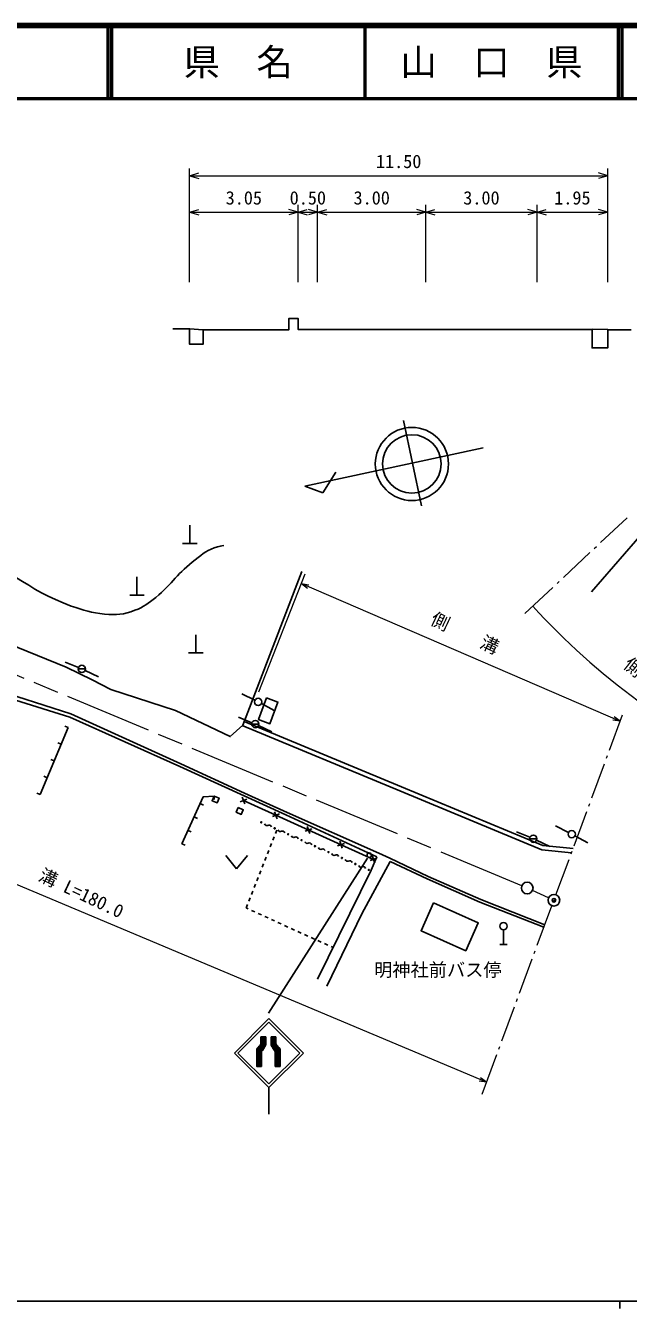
# Model space of a CAD drawing. Units: millimetres, scale not verified. Extents: x 40000 to 680000, y 20000 to 380000.
# Drawn here: x 286457 to 369165, y 204000 to 380000 of the extents above; entities that cross this region are included whole.
import ezdxf
from ezdxf.enums import TextEntityAlignment as Align

# ---------------------------------------------------------------- set-up
doc = ezdxf.new("R2010")
doc.units = ezdxf.units.MM
doc.header["$LTSCALE"] = 1000
doc.header["$PDMODE"] = 32
doc.header["$PDSIZE"] = 500
doc.linetypes.add('CHAIN', pattern=[18.5, 12, -1.5, 3.5, -1.5])
for name, color, linetype, lineweight in [('M-BGD', 7, 'Continuous', 25), ('M-BMK', 2, 'CHAIN', 13), ('M-BMK-HTXT', 7, 'Continuous', 13), ('M-BMK-SRVR', 3, 'Continuous', 25), ('M-STR-HTXT', 7, 'Continuous', 13), ('M-STR-STRC', 7, 'Continuous', 25), ('M-TTL', 2, 'Continuous', 140), ('M-TTL-BAND', 7, 'Continuous', 25), ('M-TTL-LINE', 7, 'Continuous', 50)]:
    doc.layers.add(name, color=color, linetype=linetype, lineweight=lineweight)
doc.layers.add('M-OTRS', color=6, linetype='Continuous')
doc.layers.add('M-TTL-TXT', color=7, linetype='Continuous')
doc.styles.add('ＭＳ ゴシック', font='')
doc.styles.get('ＭＳ ゴシック').set_extended_font_data('MS Gothic')

msp = doc.modelspace()

# ---------------------------------------------------------------- linework, layer by layer
at = {"layer": 'M-BGD'}
for p, q in [((308957, 338419), (310817, 338278)), ((364197, 338348), (366337, 338313)), ((340759, 314130), (338300, 325823)), ((349238, 322055), (324790, 316834)), ((327220, 315913), (329016, 318747)), ((324790, 316834), (327220, 315913)), ((364124, 302318), (374880, 314735)), ((309002, 311442), (309002, 308942)), ((308002, 308942), (310002, 308942)), ((301737, 304353), (301737, 301853)), ((300737, 301853), (302737, 301853)), ((309809, 296422), (309809, 293922)), ((308809, 293922), (310809, 293922)), ((293709, 291922), (291858, 292680)), ((293672, 291733), (294672, 291733)), ((294624, 291519), (296432, 290663)), ((317929, 287434), (316143, 288334)), ((318815, 286971), (320572, 286016)), ((292285, 283702), (288467, 274508)), ((292285, 283702), (291824, 283894)), ((317507, 284357), (315656, 285115)), ((317470, 284168), (318470, 284168)), ((318422, 283954), (320230, 283098)), ((291331, 281404), (290869, 281595)), ((290376, 279105), (289914, 279297)), ((289421, 276807), (288960, 276999)), ((288467, 274508), (288005, 274700)), ((288467, 274508), (288005, 274700)), ((310414, 273266), (310869, 273059)), ((312311, 274298), (312348, 273799)), ((315874, 273497), (316810, 273850)), ((316518, 273206), (316165, 274142)), ((334188, 265604), (316342, 273674)), ((309576, 271425), (310031, 271217)), ((320335, 271480), (321271, 271833)), ((320980, 271189), (320627, 272124)), ((308737, 269583), (309192, 269376)), ((320931, 269627), (320747, 269164)), ((324797, 269462), (325732, 269815)), ((325441, 269171), (325088, 270107)), ((355653, 268631), (353802, 269389)), ((360943, 269286), (359157, 270186)), ((307899, 267742), (308354, 267535)), ((320196, 267768), (320013, 267303)), ((320564, 268699), (320380, 268234)), ((329258, 267445), (330194, 267798)), ((329903, 267154), (329550, 268089)), ((355616, 268442), (356616, 268442)), ((356568, 268228), (358375, 267373)), ((361829, 268822), (363587, 267868)), ((313906, 266114), (315406, 264314)), ((315406, 264314), (316906, 266114)), ((319462, 265908), (319278, 265443)), ((319829, 266838), (319645, 266373)), ((333720, 265428), (334655, 265780)), ((334364, 265136), (334011, 266072)), ((334910, 266466), (336422, 265749)), ((318727, 264048), (318543, 263583)), ((319094, 264978), (318911, 264513)), ((318360, 263118), (318176, 262653)), ((317625, 261258), (317442, 260793)), ((317992, 262188), (317809, 261723)), ((316891, 259398), (316707, 258934)), ((316707, 258934), (316986, 258807)), ((317258, 260328), (317074, 259863)), ((317441, 258600), (317896, 258393)), ((318351, 258187), (318806, 257980)), ((319262, 257773), (319717, 257566)), ((320172, 257359), (320627, 257152)), ((321082, 256945), (321537, 256738)), ((321993, 256531), (322448, 256324)), ((322903, 256117), (323358, 255910)), ((323813, 255704), (324268, 255497)), ((324724, 255290), (325179, 255083)), ((352034, 255939), (352034, 253939)), ((325634, 254876), (326089, 254669)), ((326544, 254462), (327000, 254255)), ((327455, 254048), (327910, 253841)), ((328365, 253634), (328643, 253508)), ((351534, 253939), (352534, 253939))]:
    msp.add_line(p, q, dxfattribs=at)
for points in [[(306641, 338419), (308957, 338419), (308957, 336278), (310817, 336278), (310817, 338278), (322574, 338278), (322574, 339822), (323837, 339822), (323837, 338313), (364197, 338313), (364197, 335787), (366337, 335787), (366337, 338278), (369566, 338278)], [(254743, 320074), (247797, 319476), (239982, 318540), (238590, 313891), (238569, 313610), (243676, 309745), (249166, 308587), (255623, 306575), (259835, 305055), (292036, 291976), (295569, 290244), (298142, 288911), (307012, 286021), (314534, 282453), (316242, 284021), (324361, 305081)], [(334646, 265950), (322169, 271715), (307599, 278354), (292520, 285127), (285084, 287428), (273728, 291113), (260113, 296537), (256102, 298169)], [(334910, 266466), (322356, 272020), (316507, 274704), (307741, 278697), (292670, 285557), (285248, 287958), (273951, 291739), (260361, 297153), (256353, 298785)], [(361365, 266499), (357275, 266931), (337815, 274996), (316180, 283964)], [(361580, 267080), (357424, 267519), (338045, 275550), (316431, 284509)], [(307899, 267742), (310833, 274187), (312311, 274298)], [(326498, 249160), (333878, 264118), (334646, 265950)], [(336468, 265321), (332613, 258117), (327802, 248208)], [(357709, 256637), (348922, 260088), (341704, 263270), (336422, 265749)], [(357581, 256291), (348794, 259743), (341576, 262924), (336468, 265321)]]:
    msp.add_lwpolyline(points, dxfattribs=at)
for points in [[(319514, 287755), (318422, 284792), (319987, 284215), (321079, 287179)], [(312311, 274298), (312997, 274007), (312719, 273352), (312033, 273643)], [(315638, 272714), (316324, 272423), (316046, 271767), (315360, 272059)], [(342426, 259637), (348561, 256892), (346849, 253066), (340714, 255811)]]:
    msp.add_lwpolyline(points, close=True, dxfattribs=at)
for centre, radius in [((339458, 319857), 5016), ((339458, 319857), 4013), ((294172, 291733), 500), ((318375, 287209), 500), ((317970, 284168), 500), ((318787, 270681), 75), ((320632, 269866), 75), ((361390, 269061), 500), ((322477, 269050), 75), ((324323, 268235), 75), ((356116, 268442), 500), ((326168, 267419), 75), ((328014, 266604), 75), ((329859, 265788), 75), ((331705, 264973), 75), ((333550, 264157), 75), ((352034, 256439), 500)]:
    msp.add_circle(centre, radius, dxfattribs=at)
for centre, start, end in [((319556, 270556), 193.82332, 298.49626), ((319863, 269991), 13.82332, 118.49626), ((321401, 269740), 193.82332, 298.49626), ((321708, 269175), 13.82332, 118.49626), ((323247, 268925), 193.82332, 298.49626), ((323554, 268360), 13.82332, 118.49626), ((325092, 268109), 193.82332, 298.49626), ((325399, 267545), 13.82332, 118.49626), ((326938, 267294), 193.82332, 298.49626), ((327244, 266729), 13.82332, 118.49626), ((328783, 266478), 193.82332, 298.49626), ((329090, 265914), 13.82332, 118.49626), ((330629, 265663), 193.82332, 298.49626), ((330935, 265098), 13.82332, 118.49626), ((332474, 264847), 193.82332, 298.49626), ((332781, 264283), 13.82332, 118.49626)]:
    msp.add_arc(centre, 321, start, end, dxfattribs=at)
msp.add_open_spline([(258852, 306296), (260523, 307830), (261225, 308400), (263001, 309344), (265163, 310493), (266586, 310795), (269012, 311122), (270395, 311308), (271218, 311135), (272568, 310783), (274749, 310215), (275865, 309546), (277902, 308582), (283884, 305752), (286493, 302609), (292719, 300369), (294447, 299748), (295466, 299478), (297291, 299269), (298913, 299082), (299918, 299185), (301440, 299777), (302672, 300255), (303294, 300720), (304318, 301555), (306585, 303401), (307385, 304982), (309737, 306719), (310846, 307538), (311450, 308156), (312785, 308497), (313112, 308581), (313251, 308631), (313632, 308667)], degree=3, knots=[0, 0, 0, 0, 1, 1, 1, 2, 2, 2, 3, 3, 3, 4, 4, 4, 5, 5, 5, 6, 6, 6, 7, 7, 7, 8, 8, 8, 9, 9, 9, 10, 10, 10, 11, 11, 11, 11], dxfattribs=at)
at = {"layer": 'M-BMK'}
for p, q in [((354544, 261980), (263584, 299879)), ((358217, 260306), (356008, 261335))]:
    msp.add_line(p, q, dxfattribs=at)
at = {"layer": 'M-BMK-HTXT'}
for p, q in [((365361, 309069), (369009, 312489)), ((364485, 308248), (364777, 308522)), ((360254, 304282), (363902, 307701)), ((354967, 299326), (358795, 302914)), ((359378, 303461), (359670, 303735)), ((366589, 280596), (368385, 285441)), ((366172, 279470), (366311, 279845)), ((364156, 274032), (365894, 278720)), ((363739, 272907), (363878, 273282)), ((361724, 267468), (363461, 272157)), ((361307, 266343), (361446, 266718)), ((359233, 260747), (361029, 265593)), ((356662, 253811), (358677, 259247)), ((354229, 247247), (355966, 251935)), ((356244, 252685), (356384, 253061)), ((353812, 246122), (353951, 246497)), ((351796, 240683), (353534, 245372)), ((351379, 239558), (351518, 239933)), ((349086, 233372), (351101, 238808))]:
    msp.add_line(p, q, dxfattribs=at)
at = {"layer": 'M-BMK-SRVR'}
for centre in [(355283, 261672), (358955, 259997)]:
    msp.add_circle(centre, 800, dxfattribs=at)
at = {"layer": 'M-OTRS'}
msp.add_point((358955, 259997), dxfattribs=at)
at = {"layer": 'M-STR-HTXT'}
for p, q in [((308957, 344822), (308957, 360409)), ((308957, 359409), (310207, 359784)), ((308957, 359409), (366337, 359409)), ((308957, 359409), (310207, 359034)), ((366337, 359409), (365087, 359784)), ((366337, 359409), (365087, 359034)), ((366337, 344822), (366337, 360409)), ((308957, 354409), (310207, 354784)), ((308957, 354409), (323837, 354409)), ((308957, 354409), (310207, 354034)), ((323837, 354409), (322587, 354784)), ((323837, 354409), (322587, 354034)), ((323837, 344822), (323837, 355409)), ((323837, 354409), (325087, 354784)), ((323837, 354409), (326527, 354409)), ((323837, 354409), (325087, 354034)), ((326527, 354409), (325277, 354784)), ((326527, 354409), (325277, 354034)), ((326527, 344822), (326527, 355409)), ((326527, 354409), (327777, 354784)), ((326527, 354409), (341372, 354409)), ((326527, 354409), (327777, 354034)), ((341372, 354409), (340122, 354784)), ((341372, 354409), (340122, 354034)), ((341372, 344822), (341372, 355409)), ((341372, 354409), (342622, 354784)), ((341372, 354409), (356638, 354409)), ((341372, 354409), (342622, 354034)), ((356638, 354409), (355388, 354784)), ((356638, 354409), (355388, 354034)), ((356638, 344822), (356638, 355409)), ((356638, 354409), (357888, 354784)), ((356638, 354409), (366337, 354409)), ((356638, 354409), (357888, 354034)), ((366337, 354409), (365087, 354784)), ((366337, 354409), (365087, 354034)), ((318478, 288574), (324831, 304783)), ((324311, 303455), (368054, 284548)), ((324311, 303455), (325129, 302829)), ((324311, 303455), (325328, 303287)), ((368054, 284548), (367235, 285174)), ((368054, 284548), (367037, 284715)), ((349700, 235030), (273480, 267096)), ((349700, 235030), (348682, 235187)), ((349700, 235030), (348876, 235648))]:
    msp.add_line(p, q, dxfattribs=at)
msp.add_arc((426549, 364350), 95215, 222.23771, 245.68171, dxfattribs=at)
at = {"layer": 'M-STR-STRC'}
for p, q in [((333357, 265768), (319775, 244488)), ((315099, 239028), (319837, 243765)), ((315594, 239028), (319837, 243270)), ((319837, 243765), (324575, 239028)), ((319837, 243270), (324080, 239028)), ((318740, 241252), (319408, 241252)), ((318740, 241252), (318740, 240354)), ((318740, 241130), (318863, 241252)), ((318740, 240988), (319004, 241252)), ((318740, 240847), (319146, 241252)), ((318740, 240705), (319287, 241252)), ((318740, 240564), (319408, 241232)), ((319408, 240543), (318740, 241211)), ((319408, 240684), (318840, 241252)), ((319408, 240826), (318982, 241252)), ((319408, 240967), (319123, 241252)), ((319408, 241108), (319264, 241252)), ((319408, 241250), (319406, 241252)), ((319408, 241252), (319408, 240529)), ((320135, 241250), (320138, 241252)), ((320135, 241108), (320279, 241252)), ((320135, 240967), (320421, 241252)), ((320135, 240826), (320562, 241252)), ((320135, 240684), (320704, 241252)), ((320803, 241252), (320135, 241252)), ((320135, 241252), (320135, 240529)), ((320803, 240564), (320135, 241232)), ((320135, 240543), (320803, 241211)), ((320803, 240705), (320257, 241252)), ((320803, 240847), (320398, 241252)), ((320803, 240988), (320540, 241252)), ((320803, 241130), (320681, 241252)), ((320803, 241252), (320803, 240354)), ((318166, 239424), (319408, 240666)), ((318166, 239283), (319408, 240525)), ((318166, 239141), (319410, 240385)), ((318166, 239000), (319407, 240241)), ((318166, 238859), (319379, 240071)), ((318166, 239515), (318166, 237179)), ((318834, 238713), (318166, 239381)), ((318834, 238854), (318167, 239521)), ((318184, 239584), (319408, 240808)), ((318834, 238996), (318199, 239630)), ((318767, 239204), (318250, 239721)), ((318784, 239329), (318320, 239792)), ((318916, 239338), (318392, 239862)), ((318974, 239422), (318463, 239932)), ((319031, 239506), (318532, 240005)), ((319087, 239591), (318596, 240082)), ((319143, 239676), (318655, 240165)), ((319199, 239762), (318713, 240248)), ((318728, 240269), (319408, 240949)), ((318740, 240423), (319408, 241090)), ((319410, 240399), (318740, 241069)), ((319408, 240260), (318740, 240928)), ((319395, 240132), (318740, 240786)), ((319362, 240023), (318740, 240645)), ((319312, 239932), (318740, 240503)), ((319256, 239846), (318740, 240362)), ((318831, 239382), (319177, 239728)), ((318834, 239372), (318834, 237179)), ((321377, 239141), (320133, 240385)), ((320134, 240399), (320803, 241069)), ((320803, 240423), (320135, 241090)), ((320816, 240269), (320135, 240949)), ((321360, 239584), (320135, 240808)), ((321377, 239424), (320135, 240666)), ((321377, 239283), (320135, 240525)), ((320136, 240260), (320803, 240928)), ((321377, 239000), (320137, 240241)), ((320149, 240132), (320803, 240786)), ((321377, 238859), (320165, 240071)), ((320182, 240023), (320803, 240645)), ((320231, 239932), (320803, 240503)), ((320287, 239846), (320803, 240362)), ((320344, 239762), (320831, 240248)), ((320713, 239382), (320367, 239728)), ((320401, 239676), (320889, 240165)), ((320457, 239591), (320948, 240082)), ((320513, 239506), (321012, 240005)), ((320570, 239422), (321080, 239932)), ((320628, 239338), (321152, 239862)), ((320710, 238996), (321344, 239630)), ((320710, 238854), (321376, 239521)), ((320710, 238713), (321377, 239381)), ((320710, 239372), (320710, 237179)), ((320760, 239329), (321224, 239792)), ((320776, 239204), (321294, 239721)), ((321377, 239515), (321377, 237179)), ((315099, 239028), (319837, 234290)), ((315594, 239028), (319837, 234785)), ((318166, 238717), (318787, 239338)), ((318834, 238571), (318166, 239239)), ((318166, 238576), (318775, 239184)), ((318166, 238434), (318834, 239102)), ((318834, 238430), (318166, 239098)), ((318166, 238293), (318834, 238961)), ((318834, 238288), (318166, 238956)), ((318166, 238151), (318834, 238819)), ((318834, 238147), (318166, 238815)), ((318166, 238010), (318834, 238678)), ((318834, 238006), (318166, 238673)), ((318166, 237869), (318834, 238536)), ((318834, 237864), (318166, 238532)), ((318166, 237727), (318834, 238395)), ((318834, 237723), (318166, 238391)), ((318166, 237586), (318834, 238254)), ((318834, 237581), (318166, 238249)), ((318166, 237444), (318834, 238112)), ((318834, 237440), (318166, 238108)), ((318166, 237303), (318834, 237971)), ((318834, 237298), (318166, 237966)), ((318813, 237179), (318166, 237825)), ((318671, 237179), (318166, 237683)), ((318183, 237179), (318834, 237829)), ((318325, 237179), (318834, 237688)), ((318834, 239137), (318785, 239186)), ((318834, 239244), (318879, 239289)), ((318856, 239257), (318834, 239278)), ((319837, 234785), (324080, 239028)), ((319837, 234290), (324575, 239028)), ((320710, 239244), (320664, 239289)), ((320688, 239257), (320710, 239278)), ((320710, 238571), (321377, 239239)), ((320710, 239137), (320758, 239186)), ((321377, 238434), (320710, 239102)), ((320710, 238430), (321377, 239098)), ((321377, 238293), (320710, 238961)), ((320710, 238288), (321377, 238956)), ((321377, 238151), (320710, 238819)), ((320710, 238147), (321377, 238815)), ((321377, 238010), (320710, 238678)), ((320710, 238006), (321377, 238673)), ((321377, 237869), (320710, 238536)), ((320710, 237864), (321377, 238532)), ((321377, 237727), (320710, 238395)), ((320710, 237723), (321377, 238391)), ((321377, 237586), (320710, 238254)), ((320710, 237581), (321377, 238249)), ((321377, 237444), (320710, 238112)), ((320710, 237440), (321377, 238108)), ((321377, 237303), (320710, 237971)), ((320710, 237298), (321377, 237966)), ((321360, 237179), (320710, 237829)), ((321219, 237179), (320710, 237688)), ((320731, 237179), (321377, 237825)), ((321377, 238717), (320757, 239338)), ((321377, 238576), (320769, 239184)), ((320873, 237179), (321377, 237683)), ((318530, 237179), (318166, 237542)), ((318388, 237179), (318166, 237401)), ((318247, 237179), (318166, 237259)), ((318166, 237179), (318834, 237179)), ((318466, 237179), (318834, 237546)), ((318608, 237179), (318834, 237405)), ((318749, 237179), (318834, 237264)), ((321078, 237179), (320710, 237546)), ((320936, 237179), (320710, 237405)), ((320795, 237179), (320710, 237264)), ((321377, 237179), (320710, 237179)), ((321014, 237179), (321377, 237542)), ((321155, 237179), (321377, 237401)), ((321297, 237179), (321377, 237259)), ((319837, 234290), (319837, 230655))]:
    msp.add_line(p, q, dxfattribs=at)
msp.add_circle((333607, 266177), 305, dxfattribs=at)
for points in [[(318166, 239515), (318167, 239517), (318169, 239526), (318169, 239528), (318171, 239535), (318176, 239556), (318178, 239562), (318181, 239571), (318188, 239598), (318191, 239607), (318194, 239616), (318204, 239643), (318208, 239651), (318211, 239658), (318221, 239679), (318225, 239686), (318228, 239692), (318240, 239708), (318244, 239714), (318248, 239719), (318260, 239733), (318264, 239738), (318269, 239742), (318281, 239755), (318286, 239759), (318305, 239778), (318362, 239832), (318381, 239851), (318401, 239870), (318461, 239928), (318480, 239948), (318499, 239969), (318557, 240032), (318575, 240054), (318593, 240076), (318642, 240146), (318658, 240169), (318660, 240173), (318667, 240183), (318669, 240187), (318671, 240190), (318677, 240201), (318680, 240205), (318682, 240208), (318688, 240218), (318691, 240221), (318693, 240225), (318700, 240234), (318703, 240237), (318704, 240239), (318710, 240245), (318711, 240246), (318713, 240248), (318718, 240254), (318720, 240256), (318721, 240258), (318726, 240265), (318727, 240268), (318729, 240270), (318732, 240278), (318733, 240281), (318734, 240286), (318737, 240300), (318738, 240304), (318739, 240309), (318740, 240323), (318740, 240328), (318740, 240332), (318740, 240343), (318740, 240347), (318740, 240348), (318740, 240353), (318740, 240354)], [(318834, 239372), (318834, 239372), (318834, 239373), (318834, 239373), (318834, 239373), (318833, 239374), (318833, 239375), (318833, 239375), (318833, 239377), (318832, 239378), (318832, 239378), (318832, 239380), (318831, 239381), (318829, 239384), (318821, 239396), (318817, 239395), (318811, 239393), (318803, 239377), (318800, 239373), (318796, 239364), (318787, 239339), (318784, 239330), (318781, 239321), (318772, 239293), (318771, 239283), (318770, 239263), (318758, 239182), (318778, 239184), (318808, 239186), (318864, 239269), (318883, 239293), (318915, 239335), (319004, 239467), (319034, 239511), (319064, 239556), (319153, 239692), (319183, 239737), (319196, 239757), (319238, 239818), (319251, 239839), (319262, 239855), (319294, 239902), (319304, 239918), (319312, 239931), (319336, 239970), (319343, 239984), (319349, 239996), (319366, 240033), (319371, 240046), (319377, 240061), (319390, 240109), (319393, 240126), (319397, 240144), (319404, 240201), (319406, 240220), (319408, 240243), (319410, 240311), (319410, 240334), (319411, 240363), (319410, 240448), (319409, 240477), (319409, 240480), (319409, 240492), (319409, 240495), (319409, 240499), (319409, 240509), (319409, 240512), (319408, 240514), (319408, 240522), (319408, 240524), (319408, 240525), (319408, 240528), (319408, 240529)], [(320710, 239372), (320710, 239372), (320710, 239373), (320710, 239373), (320710, 239373), (320710, 239374), (320710, 239375), (320711, 239375), (320711, 239377), (320711, 239378), (320712, 239378), (320712, 239380), (320712, 239381), (320715, 239384), (320723, 239396), (320727, 239395), (320732, 239393), (320741, 239377), (320744, 239373), (320748, 239364), (320757, 239339), (320759, 239330), (320762, 239321), (320772, 239293), (320773, 239283), (320773, 239263), (320785, 239182), (320765, 239184), (320735, 239186), (320680, 239269), (320661, 239293), (320628, 239335), (320539, 239467), (320510, 239511), (320479, 239556), (320391, 239692), (320361, 239737), (320347, 239757), (320306, 239818), (320292, 239839), (320282, 239855), (320250, 239902), (320240, 239918), (320232, 239931), (320208, 239970), (320201, 239984), (320194, 239996), (320177, 240033), (320173, 240046), (320167, 240061), (320154, 240109), (320150, 240126), (320147, 240144), (320140, 240201), (320138, 240220), (320136, 240243), (320134, 240311), (320133, 240334), (320133, 240363), (320134, 240448), (320134, 240477), (320134, 240480), (320135, 240492), (320135, 240495), (320135, 240499), (320135, 240509), (320135, 240512), (320135, 240514), (320135, 240522), (320135, 240524), (320135, 240525), (320135, 240528), (320135, 240529)], [(321377, 239515), (321377, 239517), (321375, 239526), (321374, 239528), (321373, 239535), (321368, 239556), (321366, 239562), (321363, 239571), (321355, 239598), (321353, 239607), (321350, 239616), (321340, 239643), (321336, 239651), (321333, 239658), (321323, 239679), (321319, 239686), (321315, 239692), (321304, 239708), (321300, 239714), (321296, 239719), (321283, 239733), (321279, 239738), (321275, 239742), (321262, 239755), (321258, 239759), (321239, 239778), (321182, 239832), (321163, 239851), (321143, 239870), (321083, 239928), (321064, 239948), (321044, 239969), (320987, 240032), (320969, 240054), (320951, 240076), (320902, 240146), (320886, 240169), (320883, 240173), (320877, 240183), (320875, 240187), (320873, 240190), (320866, 240201), (320864, 240205), (320862, 240208), (320855, 240218), (320853, 240221), (320851, 240225), (320843, 240234), (320841, 240237), (320839, 240239), (320834, 240245), (320832, 240246), (320831, 240248), (320826, 240254), (320824, 240256), (320822, 240258), (320818, 240265), (320817, 240268), (320815, 240270), (320811, 240278), (320811, 240281), (320809, 240286), (320806, 240300), (320806, 240304), (320805, 240309), (320804, 240323), (320804, 240328), (320803, 240332), (320803, 240343), (320803, 240347), (320803, 240348), (320803, 240353), (320803, 240354)]]:
    msp.add_open_spline(points, degree=3, knots=[0, 0, 0, 0, 1, 1, 1, 2, 2, 2, 3, 3, 3, 4, 4, 4, 5, 5, 5, 6, 6, 6, 7, 7, 7, 8, 8, 8, 9, 9, 9, 10, 10, 10, 11, 11, 11, 12, 12, 12, 13, 13, 13, 14, 14, 14, 15, 15, 15, 16, 16, 16, 17, 17, 17, 18, 18, 18, 19, 19, 19, 20, 20, 20, 21, 21, 21, 22, 22, 22, 23, 23, 23, 24, 24, 24, 24], dxfattribs=at)
at = {"layer": 'M-TTL'}
msp.add_line((680000, 380000), (40000, 380000), dxfattribs=at)
at = {"layer": 'M-TTL-BAND'}
for p, q in [((40000, 205000), (579000, 205000)), ((368000, 205000), (368000, 204000))]:
    msp.add_line(p, q, dxfattribs=at)
at = {"layer": 'M-TTL-LINE'}
for p, q in [((297750, 380000), (297750, 370000)), ((298250, 380000), (298250, 370000)), ((333000, 380000), (333000, 370000)), ((367750, 380000), (367750, 370000)), ((368250, 380000), (368250, 370000)), ((40000, 370000), (680000, 370000))]:
    msp.add_line(p, q, dxfattribs=at)

# ---------------------------------------------------------------- texts
at = {"layer": 'M-BGD', "style": 'ＭＳ ゴシック'}
msp.add_text('明神社前バス停', height=1833, dxfattribs=at).set_placement((334273, 248986), align=Align.BOTTOM_LEFT)
at = {"layer": 'M-STR-HTXT', "style": 'ＭＳ ゴシック'}
for s, p in [('11.50', (337647, 359909)), ('3.05', (316397, 354909)), ('0.50', (325182, 354909)), ('3.00', (333949, 354909)), ('3.00', (349005, 354909)), ('1.95', (361488, 354909))]:
    msp.add_text(s, height=1833, dxfattribs=at).set_placement(p, align=Align.BOTTOM_CENTER)
for s, rotation, p in [('側\u3000\u3000溝', 334.742, (346131, 295332)), ('側\u3000\u3000溝', 321.545, (371930, 288507)), ('側\u3000\u3000溝 L=180.0', 334.742, (290080, 261245))]:
    msp.add_text(s, height=1833, rotation=rotation, dxfattribs=at).set_placement(p, align=Align.BOTTOM_CENTER)
at = {"layer": 'M-TTL-TXT', "style": 'ＭＳ ゴシック'}
for s, p in [('県\u3000名', (315625, 375000)), ('山\u3000口\u3000県', (350375, 375000))]:
    msp.add_text(s, height=3666, dxfattribs=at).set_placement(p, align=Align.MIDDLE_CENTER)

doc.saveas('drawing.dxf')
